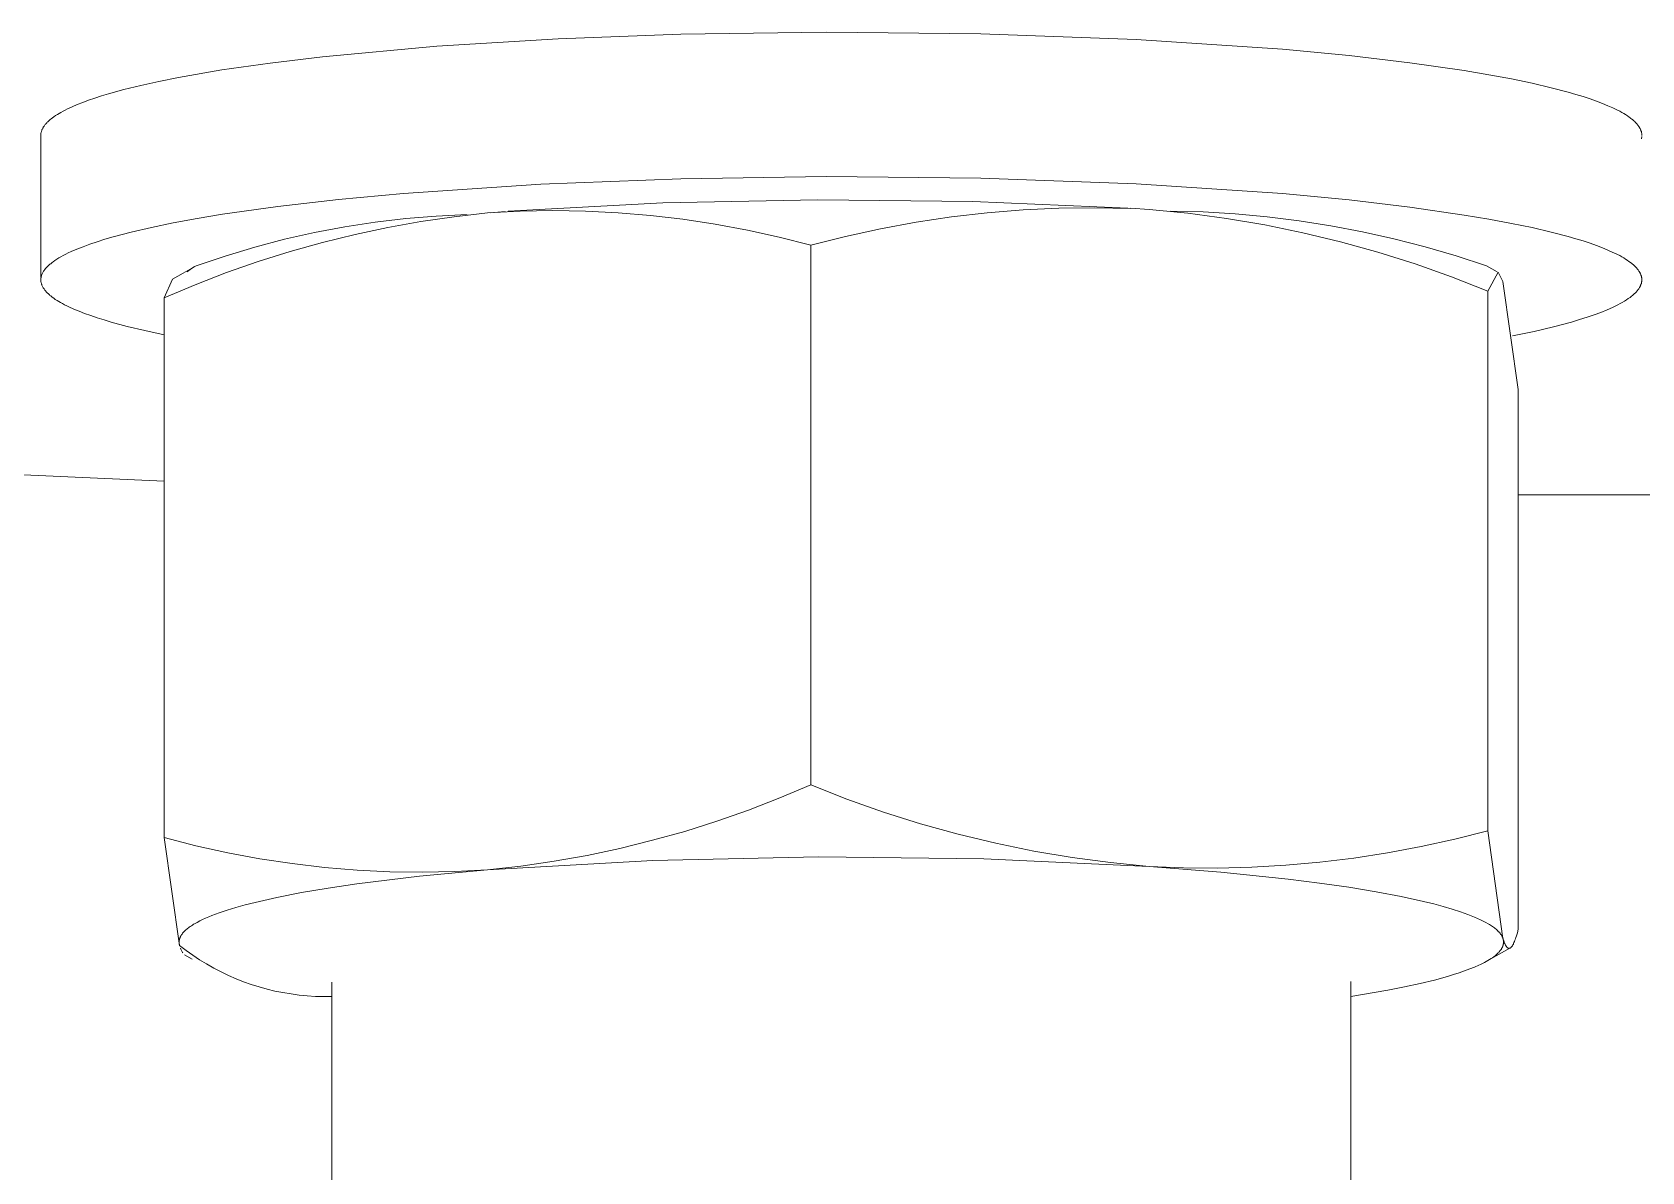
# Model space of a CAD drawing. Header units: millimetres. Extents: x -67 to 4862, y -244 to 3199.
# Drawn here: x 2216.22 to 2229.5, y 2668.06 to 2677.45 of the extents above; entities that cross this region are included whole.
import ezdxf

# ---------------------------------------------------------------- set-up
doc = ezdxf.new("R2010")
doc.units = ezdxf.units.MM
doc.layers.add('ZANO_R', color=7, linetype='Continuous', lineweight=0)

msp = doc.modelspace()

# ---------------------------------------------------------------- linework, layer by layer
at = {"layer": 'ZANO_R'}
for p, q in [((2220.562, 2677.392), (2219.56, 2677.33)), ((2221.573, 2677.429), (2220.562, 2677.392)), ((2222.772, 2677.446), (2221.573, 2677.429)), ((2224.046, 2677.434), (2222.772, 2677.446)), ((2225.327, 2677.387), (2224.046, 2677.434)), ((2226.533, 2677.306), (2225.327, 2677.387)), ((2218.619, 2677.244), (2218.187, 2677.192)), ((2219.56, 2677.33), (2218.619, 2677.244)), ((2227.082, 2677.254), (2226.533, 2677.306)), ((2227.584, 2677.195), (2227.082, 2677.254)), ((2217.432, 2677.073), (2217.27, 2677.041)), ((2217.789, 2677.135), (2217.432, 2677.073)), ((2218.187, 2677.192), (2217.789, 2677.135)), ((2228.032, 2677.13), (2227.584, 2677.195)), ((2228.234, 2677.096), (2228.032, 2677.13)), ((2228.421, 2677.061), (2228.234, 2677.096)), ((2216.855, 2676.939), (2216.796, 2676.921)), ((2216.981, 2676.974), (2216.855, 2676.939)), ((2217.119, 2677.008), (2216.981, 2676.974)), ((2217.27, 2677.041), (2217.119, 2677.008)), ((2228.592, 2677.026), (2228.421, 2677.061)), ((2228.748, 2676.989), (2228.592, 2677.026)), ((2228.889, 2676.953), (2228.748, 2676.989)), ((2228.953, 2676.934), (2228.889, 2676.953)), ((2216.515, 2676.814), (2216.496, 2676.804)), ((2216.553, 2676.832), (2216.515, 2676.814)), ((2216.595, 2676.85), (2216.553, 2676.832)), ((2216.641, 2676.868), (2216.595, 2676.85)), ((2216.689, 2676.886), (2216.641, 2676.868)), ((2216.741, 2676.903), (2216.689, 2676.886)), ((2216.796, 2676.921), (2216.741, 2676.903)), ((2229.013, 2676.916), (2228.953, 2676.934)), ((2229.07, 2676.897), (2229.013, 2676.916)), ((2229.123, 2676.878), (2229.07, 2676.897)), ((2229.172, 2676.86), (2229.123, 2676.878)), ((2229.217, 2676.841), (2229.172, 2676.86)), ((2229.258, 2676.822), (2229.217, 2676.841)), ((2229.278, 2676.813), (2229.258, 2676.822)), ((2229.296, 2676.804), (2229.278, 2676.813)), ((2216.326, 2676.677), (2216.322, 2676.673)), ((2216.329, 2676.682), (2216.326, 2676.677)), ((2216.333, 2676.686), (2216.329, 2676.682)), ((2216.337, 2676.691), (2216.333, 2676.686)), ((2216.341, 2676.695), (2216.337, 2676.691)), ((2216.345, 2676.7), (2216.341, 2676.695)), ((2216.349, 2676.704), (2216.345, 2676.7)), ((2216.354, 2676.709), (2216.349, 2676.704)), ((2216.359, 2676.713), (2216.354, 2676.709)), ((2216.364, 2676.718), (2216.359, 2676.713)), ((2216.369, 2676.723), (2216.364, 2676.718)), ((2216.374, 2676.727), (2216.369, 2676.723)), ((2216.38, 2676.732), (2216.374, 2676.727)), ((2216.392, 2676.741), (2216.38, 2676.732)), ((2216.404, 2676.75), (2216.392, 2676.741)), ((2216.417, 2676.759), (2216.404, 2676.75)), ((2216.432, 2676.768), (2216.417, 2676.759)), ((2216.447, 2676.777), (2216.432, 2676.768)), ((2216.462, 2676.786), (2216.447, 2676.777)), ((2216.479, 2676.795), (2216.462, 2676.786)), ((2216.496, 2676.804), (2216.479, 2676.795)), ((2229.314, 2676.795), (2229.296, 2676.804)), ((2229.331, 2676.785), (2229.314, 2676.795)), ((2229.347, 2676.776), (2229.331, 2676.785)), ((2229.362, 2676.767), (2229.347, 2676.776)), ((2229.378, 2676.757), (2229.362, 2676.767)), ((2229.392, 2676.746), (2229.378, 2676.757)), ((2229.399, 2676.741), (2229.392, 2676.746)), ((2229.406, 2676.736), (2229.399, 2676.741)), ((2229.413, 2676.731), (2229.406, 2676.736)), ((2229.419, 2676.726), (2229.413, 2676.731)), ((2229.425, 2676.721), (2229.419, 2676.726)), ((2229.431, 2676.715), (2229.425, 2676.721)), ((2229.437, 2676.71), (2229.431, 2676.715)), ((2229.442, 2676.705), (2229.437, 2676.71)), ((2229.447, 2676.7), (2229.442, 2676.705)), ((2229.452, 2676.694), (2229.447, 2676.7)), ((2229.457, 2676.689), (2229.452, 2676.694)), ((2229.461, 2676.684), (2229.457, 2676.689)), ((2229.465, 2676.678), (2229.461, 2676.684)), ((2229.469, 2676.673), (2229.465, 2676.678)), ((2229.473, 2676.668), (2229.469, 2676.673)), ((2216.297, 2676.61), (2216.296, 2676.606)), ((2216.296, 2676.606), (2216.296, 2676.601)), ((2216.296, 2676.601), (2216.296, 2676.597)), ((2216.296, 2676.597), (2216.296, 2676.592)), ((2216.296, 2676.596), (2216.296, 2675.43)), ((2216.296, 2676.592), (2216.296, 2676.588)), ((2216.296, 2676.588), (2216.297, 2676.583)), ((2216.298, 2676.619), (2216.297, 2676.614)), ((2216.297, 2676.614), (2216.297, 2676.61)), ((2216.297, 2676.583), (2216.297, 2676.579)), ((2216.299, 2676.623), (2216.298, 2676.619)), ((2216.3, 2676.628), (2216.299, 2676.623)), ((2216.302, 2676.632), (2216.3, 2676.628)), ((2216.303, 2676.637), (2216.302, 2676.632)), ((2216.305, 2676.641), (2216.303, 2676.637)), ((2216.307, 2676.646), (2216.305, 2676.641)), ((2216.309, 2676.65), (2216.307, 2676.646)), ((2216.311, 2676.655), (2216.309, 2676.65)), ((2216.314, 2676.659), (2216.311, 2676.655)), ((2216.316, 2676.664), (2216.314, 2676.659)), ((2216.319, 2676.668), (2216.316, 2676.664)), ((2216.322, 2676.673), (2216.319, 2676.668)), ((2229.474, 2676.665), (2229.473, 2676.668)), ((2229.476, 2676.662), (2229.474, 2676.665)), ((2229.478, 2676.659), (2229.476, 2676.662)), ((2229.479, 2676.657), (2229.478, 2676.659)), ((2229.481, 2676.654), (2229.479, 2676.657)), ((2229.482, 2676.651), (2229.481, 2676.654)), ((2229.483, 2676.649), (2229.482, 2676.651)), ((2229.485, 2676.646), (2229.483, 2676.649)), ((2229.486, 2676.643), (2229.485, 2676.646)), ((2229.487, 2676.64), (2229.486, 2676.643)), ((2229.488, 2676.638), (2229.487, 2676.64)), ((2229.489, 2676.635), (2229.488, 2676.638)), ((2229.49, 2676.632), (2229.489, 2676.635)), ((2229.491, 2676.63), (2229.49, 2676.632)), ((2229.492, 2676.627), (2229.491, 2676.63)), ((2229.492, 2676.624), (2229.492, 2676.627)), ((2229.493, 2676.621), (2229.492, 2676.624)), ((2229.492, 2676.567), (2229.495, 2676.588)), ((2229.494, 2676.619), (2229.493, 2676.621)), ((2229.494, 2676.616), (2229.494, 2676.619)), ((2229.495, 2676.613), (2229.494, 2676.616)), ((2229.495, 2676.61), (2229.495, 2676.613)), ((2229.495, 2676.608), (2229.495, 2676.61)), ((2229.495, 2676.605), (2229.495, 2676.608)), ((2229.496, 2676.602), (2229.495, 2676.605)), ((2229.496, 2676.599), (2229.496, 2676.602)), ((2229.496, 2676.596), (2229.496, 2676.599)), ((2220.418, 2676.194), (2219.286, 2676.118)), ((2221.573, 2676.239), (2220.418, 2676.194)), ((2222.772, 2676.256), (2221.573, 2676.239)), ((2224.046, 2676.244), (2222.772, 2676.256)), ((2225.327, 2676.197), (2224.046, 2676.244)), ((2226.533, 2676.116), (2225.327, 2676.197)), ((2218.25, 2676.01), (2217.793, 2675.946)), ((2218.751, 2676.068), (2218.25, 2676.01)), ((2219.286, 2676.118), (2218.751, 2676.068)), ((2220.148, 2675.971), (2221.424, 2676.039)), ((2221.424, 2676.039), (2222.702, 2676.066)), ((2222.702, 2676.066), (2223.98, 2676.052)), ((2223.98, 2676.052), (2225.257, 2675.997)), ((2227.082, 2676.064), (2226.533, 2676.116)), ((2227.584, 2676.005), (2227.082, 2676.064)), ((2217.584, 2675.911), (2217.388, 2675.875)), ((2217.793, 2675.946), (2217.584, 2675.911)), ((2218.801, 2675.842), (2219.052, 2675.881)), ((2219.052, 2675.881), (2219.304, 2675.91)), ((2219.43, 2675.886), (2219.158, 2675.837)), ((2219.304, 2675.91), (2219.556, 2675.931)), ((2219.704, 2675.926), (2219.43, 2675.886)), ((2219.556, 2675.931), (2219.81, 2675.943)), ((2219.979, 2675.958), (2219.704, 2675.926)), ((2220.248, 2675.972), (2219.979, 2675.958)), ((2220.001, 2675.959), (2220.125, 2675.969)), ((2220.517, 2675.977), (2220.248, 2675.972)), ((2220.786, 2675.973), (2220.517, 2675.977)), ((2221.055, 2675.959), (2220.786, 2675.973)), ((2221.323, 2675.937), (2221.055, 2675.959)), ((2221.59, 2675.906), (2221.323, 2675.937)), ((2221.856, 2675.865), (2221.59, 2675.906)), ((2223.512, 2675.88), (2223.22, 2675.827)), ((2223.805, 2675.924), (2223.512, 2675.88)), ((2224.099, 2675.958), (2223.805, 2675.924)), ((2224.394, 2675.982), (2224.099, 2675.958)), ((2224.69, 2675.996), (2224.394, 2675.982)), ((2224.986, 2676), (2224.69, 2675.996)), ((2225.282, 2675.994), (2224.986, 2676)), ((2225.282, 2675.996), (2225.435, 2675.986)), ((2225.754, 2675.954), (2225.435, 2675.986)), ((2225.613, 2675.973), (2225.878, 2675.965)), ((2226.071, 2675.911), (2225.754, 2675.954)), ((2225.878, 2675.965), (2226.143, 2675.949)), ((2226.387, 2675.858), (2226.071, 2675.911)), ((2226.143, 2675.949), (2226.407, 2675.924)), ((2226.407, 2675.924), (2226.67, 2675.891)), ((2226.67, 2675.891), (2226.932, 2675.85)), ((2228.032, 2675.94), (2227.584, 2676.005)), ((2228.234, 2675.906), (2228.032, 2675.94)), ((2228.421, 2675.871), (2228.234, 2675.906)), ((2216.893, 2675.76), (2216.824, 2675.74)), ((2217.042, 2675.799), (2216.893, 2675.76)), ((2217.207, 2675.838), (2217.042, 2675.799)), ((2217.388, 2675.875), (2217.207, 2675.838)), ((2218.304, 2675.74), (2218.552, 2675.795)), ((2218.552, 2675.795), (2218.801, 2675.842)), ((2218.887, 2675.78), (2218.619, 2675.714)), ((2219.158, 2675.837), (2218.887, 2675.78)), ((2222.121, 2675.816), (2221.856, 2675.865)), ((2222.384, 2675.758), (2222.121, 2675.816)), ((2222.644, 2675.691), (2222.384, 2675.758)), ((2222.931, 2675.764), (2222.644, 2675.691)), ((2223.22, 2675.827), (2222.931, 2675.764)), ((2226.7, 2675.793), (2226.387, 2675.858)), ((2227.012, 2675.718), (2226.7, 2675.793)), ((2226.932, 2675.85), (2227.193, 2675.8)), ((2227.193, 2675.8), (2227.452, 2675.743)), ((2228.592, 2675.836), (2228.421, 2675.871)), ((2228.748, 2675.799), (2228.592, 2675.836)), ((2228.889, 2675.763), (2228.748, 2675.799)), ((2228.953, 2675.744), (2228.889, 2675.763)), ((2229.013, 2675.726), (2228.953, 2675.744)), ((2216.501, 2675.617), (2216.481, 2675.607)), ((2216.522, 2675.627), (2216.501, 2675.617)), ((2216.545, 2675.638), (2216.522, 2675.627)), ((2216.592, 2675.658), (2216.545, 2675.638)), ((2216.644, 2675.679), (2216.592, 2675.658)), ((2216.7, 2675.699), (2216.644, 2675.679)), ((2216.76, 2675.72), (2216.7, 2675.699)), ((2216.824, 2675.74), (2216.76, 2675.72)), ((2217.816, 2675.602), (2218.059, 2675.675)), ((2218.059, 2675.675), (2218.304, 2675.74)), ((2218.352, 2675.639), (2218.088, 2675.556)), ((2218.619, 2675.714), (2218.352, 2675.639)), ((2222.644, 2675.691), (2222.644, 2671.244)), ((2227.32, 2675.633), (2227.012, 2675.718)), ((2227.626, 2675.537), (2227.32, 2675.633)), ((2227.452, 2675.743), (2227.709, 2675.677)), ((2227.709, 2675.677), (2227.964, 2675.603)), ((2229.07, 2675.707), (2229.013, 2675.726)), ((2229.123, 2675.688), (2229.07, 2675.707)), ((2229.172, 2675.67), (2229.123, 2675.688)), ((2229.217, 2675.651), (2229.172, 2675.67)), ((2229.258, 2675.632), (2229.217, 2675.651)), ((2229.278, 2675.623), (2229.258, 2675.632)), ((2229.296, 2675.614), (2229.278, 2675.623)), ((2229.314, 2675.605), (2229.296, 2675.614)), ((2216.322, 2675.482), (2216.319, 2675.477)), ((2216.326, 2675.487), (2216.322, 2675.482)), ((2216.33, 2675.492), (2216.326, 2675.487)), ((2216.334, 2675.498), (2216.33, 2675.492)), ((2216.338, 2675.503), (2216.334, 2675.498)), ((2216.343, 2675.508), (2216.338, 2675.503)), ((2216.348, 2675.513), (2216.343, 2675.508)), ((2216.353, 2675.518), (2216.348, 2675.513)), ((2216.359, 2675.523), (2216.353, 2675.518)), ((2216.364, 2675.529), (2216.359, 2675.523)), ((2216.37, 2675.534), (2216.364, 2675.529)), ((2216.377, 2675.539), (2216.37, 2675.534)), ((2216.383, 2675.544), (2216.377, 2675.539)), ((2216.39, 2675.549), (2216.383, 2675.544)), ((2216.397, 2675.555), (2216.39, 2675.549)), ((2216.412, 2675.565), (2216.397, 2675.555)), ((2216.427, 2675.575), (2216.412, 2675.565)), ((2216.444, 2675.586), (2216.427, 2675.575)), ((2216.462, 2675.596), (2216.444, 2675.586)), ((2216.481, 2675.607), (2216.462, 2675.596)), ((2217.576, 2675.521), (2217.381, 2675.412)), ((2217.503, 2675.473), (2217.515, 2675.482)), ((2217.515, 2675.482), (2217.527, 2675.491)), ((2217.527, 2675.491), (2217.539, 2675.499)), ((2217.539, 2675.499), (2217.552, 2675.507)), ((2217.552, 2675.507), (2217.564, 2675.515)), ((2217.576, 2675.521), (2217.816, 2675.602)), ((2218.088, 2675.556), (2217.827, 2675.465)), ((2227.927, 2675.43), (2227.626, 2675.537)), ((2227.964, 2675.603), (2228.216, 2675.521)), ((2228.304, 2675.472), (2228.216, 2675.521)), ((2229.331, 2675.595), (2229.314, 2675.605)), ((2229.347, 2675.586), (2229.331, 2675.595)), ((2229.362, 2675.577), (2229.347, 2675.586)), ((2229.376, 2675.568), (2229.362, 2675.577)), ((2229.389, 2675.558), (2229.376, 2675.568)), ((2229.402, 2675.549), (2229.389, 2675.558)), ((2229.414, 2675.54), (2229.402, 2675.549)), ((2229.42, 2675.535), (2229.414, 2675.54)), ((2229.425, 2675.531), (2229.42, 2675.535)), ((2229.43, 2675.526), (2229.425, 2675.531)), ((2229.436, 2675.521), (2229.43, 2675.526)), ((2229.44, 2675.516), (2229.436, 2675.521)), ((2229.445, 2675.512), (2229.44, 2675.516)), ((2229.45, 2675.507), (2229.445, 2675.512)), ((2229.454, 2675.502), (2229.45, 2675.507)), ((2229.458, 2675.497), (2229.454, 2675.502)), ((2229.462, 2675.492), (2229.458, 2675.497)), ((2229.466, 2675.488), (2229.462, 2675.492)), ((2229.469, 2675.483), (2229.466, 2675.488)), ((2229.472, 2675.478), (2229.469, 2675.483)), ((2216.297, 2675.421), (2216.296, 2675.416)), ((2216.296, 2675.416), (2216.296, 2675.411)), ((2216.296, 2675.411), (2216.296, 2675.406)), ((2216.296, 2675.406), (2216.296, 2675.401)), ((2216.296, 2675.401), (2216.296, 2675.396)), ((2216.296, 2675.396), (2216.297, 2675.39)), ((2216.298, 2675.426), (2216.297, 2675.421)), ((2216.297, 2675.39), (2216.298, 2675.385)), ((2216.299, 2675.431), (2216.298, 2675.426)), ((2216.298, 2675.385), (2216.299, 2675.38)), ((2216.3, 2675.436), (2216.299, 2675.431)), ((2216.299, 2675.38), (2216.3, 2675.375)), ((2216.301, 2675.441), (2216.3, 2675.436)), ((2216.3, 2675.375), (2216.302, 2675.371)), ((2216.303, 2675.446), (2216.301, 2675.441)), ((2216.302, 2675.371), (2216.303, 2675.366)), ((2216.305, 2675.451), (2216.303, 2675.446)), ((2216.303, 2675.366), (2216.305, 2675.361)), ((2216.307, 2675.456), (2216.305, 2675.451)), ((2216.305, 2675.361), (2216.308, 2675.356)), ((2216.31, 2675.462), (2216.307, 2675.456)), ((2216.308, 2675.356), (2216.31, 2675.351)), ((2216.312, 2675.467), (2216.31, 2675.462)), ((2216.31, 2675.351), (2216.313, 2675.346)), ((2216.315, 2675.472), (2216.312, 2675.467)), ((2216.313, 2675.346), (2216.316, 2675.341)), ((2216.319, 2675.477), (2216.315, 2675.472)), ((2217.314, 2675.257), (2217.381, 2675.412)), ((2217.569, 2675.365), (2217.314, 2675.257)), ((2217.827, 2675.465), (2217.569, 2675.365)), ((2228.226, 2675.313), (2227.927, 2675.43)), ((2228.311, 2675.468), (2228.226, 2675.313)), ((2228.351, 2675.391), (2228.311, 2675.468)), ((2228.477, 2674.502), (2228.351, 2675.391)), ((2229.476, 2675.473), (2229.472, 2675.478)), ((2229.478, 2675.468), (2229.476, 2675.473)), ((2229.481, 2675.463), (2229.478, 2675.468)), ((2229.478, 2675.343), (2229.479, 2675.346)), ((2229.479, 2675.346), (2229.48, 2675.348)), ((2229.48, 2675.348), (2229.482, 2675.351)), ((2229.482, 2675.461), (2229.481, 2675.463)), ((2229.483, 2675.458), (2229.482, 2675.461)), ((2229.482, 2675.351), (2229.483, 2675.353)), ((2229.485, 2675.456), (2229.483, 2675.458)), ((2229.483, 2675.353), (2229.484, 2675.356)), ((2229.484, 2675.356), (2229.485, 2675.359)), ((2229.486, 2675.454), (2229.485, 2675.456)), ((2229.485, 2675.359), (2229.486, 2675.361)), ((2229.487, 2675.451), (2229.486, 2675.454)), ((2229.486, 2675.361), (2229.487, 2675.364)), ((2229.488, 2675.449), (2229.487, 2675.451)), ((2229.487, 2675.364), (2229.488, 2675.366)), ((2229.489, 2675.446), (2229.488, 2675.449)), ((2229.488, 2675.366), (2229.489, 2675.369)), ((2229.489, 2675.444), (2229.489, 2675.446)), ((2229.49, 2675.441), (2229.489, 2675.444)), ((2229.489, 2675.369), (2229.49, 2675.371)), ((2229.491, 2675.439), (2229.49, 2675.441)), ((2229.49, 2675.371), (2229.491, 2675.374)), ((2229.492, 2675.436), (2229.491, 2675.439)), ((2229.491, 2675.374), (2229.492, 2675.376)), ((2229.492, 2675.434), (2229.492, 2675.436)), ((2229.493, 2675.431), (2229.492, 2675.434)), ((2229.492, 2675.379), (2229.493, 2675.381)), ((2229.492, 2675.376), (2229.492, 2675.379)), ((2229.494, 2675.429), (2229.493, 2675.431)), ((2229.493, 2675.384), (2229.494, 2675.386)), ((2229.493, 2675.381), (2229.493, 2675.384)), ((2229.494, 2675.426), (2229.494, 2675.429)), ((2229.494, 2675.424), (2229.494, 2675.426)), ((2229.495, 2675.421), (2229.494, 2675.424)), ((2229.494, 2675.389), (2229.495, 2675.391)), ((2229.494, 2675.386), (2229.494, 2675.389)), ((2229.495, 2675.419), (2229.495, 2675.421)), ((2229.495, 2675.416), (2229.495, 2675.419)), ((2229.496, 2675.414), (2229.495, 2675.416)), ((2229.495, 2675.396), (2229.496, 2675.399)), ((2229.495, 2675.394), (2229.495, 2675.396)), ((2229.495, 2675.391), (2229.495, 2675.394)), ((2229.496, 2675.411), (2229.496, 2675.414)), ((2229.496, 2675.409), (2229.496, 2675.411)), ((2229.496, 2675.406), (2229.496, 2675.409)), ((2229.496, 2675.404), (2229.496, 2675.406)), ((2229.496, 2675.401), (2229.496, 2675.404)), ((2229.496, 2675.399), (2229.496, 2675.401)), ((2216.316, 2675.341), (2216.319, 2675.336)), ((2216.319, 2675.336), (2216.322, 2675.331)), ((2216.322, 2675.331), (2216.325, 2675.326)), ((2216.325, 2675.326), (2216.329, 2675.321)), ((2216.329, 2675.321), (2216.333, 2675.316)), ((2216.333, 2675.316), (2216.337, 2675.312)), ((2216.337, 2675.312), (2216.341, 2675.307)), ((2216.341, 2675.307), (2216.346, 2675.302)), ((2216.346, 2675.302), (2216.351, 2675.297)), ((2216.351, 2675.297), (2216.356, 2675.292)), ((2216.356, 2675.292), (2216.361, 2675.288)), ((2216.361, 2675.288), (2216.366, 2675.283)), ((2216.366, 2675.283), (2216.371, 2675.278)), ((2216.371, 2675.278), (2216.377, 2675.273)), ((2216.377, 2675.273), (2216.389, 2675.264)), ((2216.389, 2675.264), (2216.402, 2675.255)), ((2216.402, 2675.255), (2216.415, 2675.245)), ((2216.415, 2675.245), (2216.43, 2675.236)), ((2216.43, 2675.236), (2216.444, 2675.227)), ((2216.444, 2675.227), (2216.459, 2675.218)), ((2216.459, 2675.218), (2216.475, 2675.21)), ((2217.314, 2670.81), (2217.314, 2675.257)), ((2228.226, 2670.866), (2228.226, 2675.313)), ((2229.317, 2675.21), (2229.335, 2675.22)), ((2229.335, 2675.22), (2229.353, 2675.23)), ((2229.353, 2675.23), (2229.369, 2675.241)), ((2229.369, 2675.241), (2229.384, 2675.251)), ((2229.384, 2675.251), (2229.399, 2675.261)), ((2229.399, 2675.261), (2229.406, 2675.266)), ((2229.406, 2675.266), (2229.412, 2675.272)), ((2229.412, 2675.272), (2229.418, 2675.277)), ((2229.418, 2675.277), (2229.424, 2675.282)), ((2229.424, 2675.282), (2229.43, 2675.287)), ((2229.43, 2675.287), (2229.436, 2675.292)), ((2229.436, 2675.292), (2229.441, 2675.297)), ((2229.441, 2675.297), (2229.446, 2675.302)), ((2229.446, 2675.302), (2229.451, 2675.308)), ((2229.451, 2675.308), (2229.455, 2675.313)), ((2229.455, 2675.313), (2229.46, 2675.318)), ((2229.46, 2675.318), (2229.464, 2675.323)), ((2229.464, 2675.323), (2229.468, 2675.328)), ((2229.468, 2675.328), (2229.471, 2675.333)), ((2229.471, 2675.333), (2229.474, 2675.338)), ((2229.474, 2675.338), (2229.478, 2675.343)), ((2216.475, 2675.21), (2216.492, 2675.201)), ((2216.492, 2675.201), (2216.51, 2675.192)), ((2216.51, 2675.192), (2216.528, 2675.183)), ((2216.528, 2675.183), (2216.568, 2675.165)), ((2216.568, 2675.165), (2216.611, 2675.147)), ((2216.611, 2675.147), (2216.657, 2675.129)), ((2216.657, 2675.129), (2216.707, 2675.111)), ((2216.707, 2675.111), (2216.76, 2675.093)), ((2216.76, 2675.093), (2216.817, 2675.075)), ((2228.982, 2675.078), (2229.045, 2675.098)), ((2229.045, 2675.098), (2229.104, 2675.118)), ((2229.104, 2675.118), (2229.158, 2675.138)), ((2229.158, 2675.138), (2229.209, 2675.158)), ((2229.209, 2675.158), (2229.255, 2675.179)), ((2229.255, 2675.179), (2229.277, 2675.189)), ((2229.277, 2675.189), (2229.297, 2675.199)), ((2229.297, 2675.199), (2229.317, 2675.21)), ((2216.817, 2675.075), (2216.877, 2675.058)), ((2216.877, 2675.058), (2217.008, 2675.022)), ((2217.008, 2675.022), (2217.154, 2674.987)), ((2217.154, 2674.987), (2217.314, 2674.953)), ((2228.43, 2674.943), (2228.607, 2674.98)), ((2228.607, 2674.98), (2228.769, 2675.019)), ((2228.769, 2675.019), (2228.915, 2675.058)), ((2228.915, 2675.058), (2228.982, 2675.078)), ((2228.477, 2670.055), (2228.477, 2674.502)), ((2216.153, 2673.799), (2217.314, 2673.746)), ((2228.477, 2673.633), (2242.896, 2673.633)), ((2222.644, 2671.244), (2222.389, 2671.136)), ((2222.644, 2671.244), (2222.942, 2671.127)), ((2222.389, 2671.136), (2222.131, 2671.036)), ((2222.942, 2671.127), (2223.244, 2671.02)), ((2222.131, 2671.036), (2221.87, 2670.944)), ((2223.244, 2671.02), (2223.55, 2670.924)), ((2221.606, 2670.861), (2221.34, 2670.787)), ((2221.87, 2670.944), (2221.606, 2670.861)), ((2223.55, 2670.924), (2223.858, 2670.838)), ((2223.858, 2670.838), (2224.169, 2670.763)), ((2227.953, 2670.796), (2228.226, 2670.866)), ((2228.226, 2670.866), (2228.351, 2669.977)), ((2217.44, 2669.92), (2217.314, 2670.81)), ((2217.575, 2670.743), (2217.314, 2670.81)), ((2217.838, 2670.684), (2217.575, 2670.743)), ((2221.071, 2670.72), (2220.8, 2670.663)), ((2221.34, 2670.787), (2221.071, 2670.72)), ((2224.169, 2670.763), (2224.483, 2670.699)), ((2227.4, 2670.683), (2227.677, 2670.735)), ((2227.677, 2670.735), (2227.953, 2670.796)), ((2218.102, 2670.635), (2217.838, 2670.684)), ((2218.368, 2670.595), (2218.102, 2670.635)), ((2218.635, 2670.564), (2218.368, 2670.595)), ((2219.979, 2670.543), (2221.342, 2670.621)), ((2220.254, 2670.574), (2219.979, 2670.543)), ((2220.528, 2670.614), (2220.254, 2670.574)), ((2220.8, 2670.663), (2220.528, 2670.614)), ((2221.342, 2670.621), (2222.707, 2670.651)), ((2222.707, 2670.651), (2224.071, 2670.635)), ((2224.071, 2670.635), (2225.435, 2670.571)), ((2224.483, 2670.699), (2224.799, 2670.646)), ((2224.799, 2670.646), (2225.116, 2670.603)), ((2225.116, 2670.603), (2225.435, 2670.571)), ((2225.435, 2670.571), (2225.716, 2670.56)), ((2225.435, 2670.571), (2226.026, 2670.525)), ((2226.28, 2670.565), (2226.561, 2670.581)), ((2226.561, 2670.581), (2226.842, 2670.606)), ((2226.842, 2670.606), (2227.122, 2670.64)), ((2227.122, 2670.64), (2227.4, 2670.683)), ((2218.904, 2670.541), (2218.635, 2670.564)), ((2218.901, 2670.428), (2219.418, 2670.491)), ((2219.172, 2670.528), (2218.904, 2670.541)), ((2219.441, 2670.524), (2219.172, 2670.528)), ((2219.418, 2670.491), (2219.979, 2670.543)), ((2219.71, 2670.529), (2219.441, 2670.524)), ((2219.979, 2670.543), (2219.71, 2670.529)), ((2225.716, 2670.56), (2225.998, 2670.558)), ((2225.998, 2670.558), (2226.28, 2670.565)), ((2226.026, 2670.525), (2226.581, 2670.467)), ((2226.581, 2670.467), (2226.839, 2670.435)), ((2218.062, 2670.276), (2218.243, 2670.316)), ((2218.243, 2670.316), (2218.444, 2670.356)), ((2218.444, 2670.356), (2218.664, 2670.393)), ((2218.664, 2670.393), (2218.901, 2670.428)), ((2226.839, 2670.435), (2227.081, 2670.4)), ((2227.081, 2670.4), (2227.306, 2670.363)), ((2227.306, 2670.363), (2227.512, 2670.324)), ((2227.512, 2670.324), (2227.696, 2670.284)), ((2217.707, 2670.167), (2217.736, 2670.179)), ((2217.736, 2670.179), (2217.767, 2670.19)), ((2217.767, 2670.19), (2217.832, 2670.212)), ((2217.832, 2670.212), (2217.903, 2670.233)), ((2217.903, 2670.233), (2217.98, 2670.255)), ((2217.98, 2670.255), (2218.062, 2670.276)), ((2227.696, 2670.284), (2227.781, 2670.263)), ((2227.781, 2670.263), (2227.859, 2670.242)), ((2227.859, 2670.242), (2227.932, 2670.22)), ((2227.932, 2670.22), (2228, 2670.198)), ((2228, 2670.198), (2228.061, 2670.177)), ((2228.061, 2670.177), (2228.089, 2670.166)), ((2217.475, 2670.032), (2217.48, 2670.038)), ((2217.48, 2670.038), (2217.486, 2670.044)), ((2217.486, 2670.044), (2217.492, 2670.049)), ((2217.492, 2670.049), (2217.499, 2670.055)), ((2217.499, 2670.055), (2217.506, 2670.061)), ((2217.506, 2670.061), (2217.513, 2670.066)), ((2217.513, 2670.066), (2217.52, 2670.072)), ((2217.52, 2670.072), (2217.528, 2670.078)), ((2217.528, 2670.078), (2217.537, 2670.083)), ((2217.537, 2670.083), (2217.546, 2670.089)), ((2217.546, 2670.089), (2217.555, 2670.095)), ((2217.555, 2670.095), (2217.564, 2670.1)), ((2217.564, 2670.1), (2217.584, 2670.111)), ((2217.584, 2670.111), (2217.606, 2670.123)), ((2217.606, 2670.123), (2217.629, 2670.134)), ((2217.629, 2670.134), (2217.654, 2670.145)), ((2217.654, 2670.145), (2217.68, 2670.156)), ((2217.68, 2670.156), (2217.707, 2670.167)), ((2228.089, 2670.166), (2228.116, 2670.154)), ((2228.116, 2670.154), (2228.142, 2670.143)), ((2228.142, 2670.143), (2228.166, 2670.132)), ((2228.166, 2670.132), (2228.189, 2670.121)), ((2228.189, 2670.121), (2228.21, 2670.11)), ((2228.21, 2670.11), (2228.23, 2670.099)), ((2228.23, 2670.099), (2228.239, 2670.093)), ((2228.239, 2670.093), (2228.248, 2670.088)), ((2228.248, 2670.088), (2228.256, 2670.082)), ((2228.256, 2670.082), (2228.265, 2670.077)), ((2228.265, 2670.077), (2228.272, 2670.071)), ((2228.272, 2670.071), (2228.28, 2670.065)), ((2228.28, 2670.065), (2228.287, 2670.06)), ((2228.287, 2670.06), (2228.294, 2670.054)), ((2228.294, 2670.054), (2228.3, 2670.049)), ((2228.3, 2670.049), (2228.306, 2670.043)), ((2228.306, 2670.043), (2228.312, 2670.037)), ((2228.312, 2670.037), (2228.317, 2670.032)), ((2228.47, 2670.025), (2228.477, 2670.055)), ((2217.436, 2669.959), (2217.437, 2669.962)), ((2217.436, 2669.956), (2217.436, 2669.959)), ((2217.436, 2669.954), (2217.436, 2669.956)), ((2217.436, 2669.951), (2217.436, 2669.954)), ((2217.436, 2669.948), (2217.436, 2669.951)), ((2217.436, 2669.945), (2217.436, 2669.948)), ((2217.436, 2669.943), (2217.436, 2669.945)), ((2217.436, 2669.94), (2217.436, 2669.943)), ((2217.437, 2669.937), (2217.436, 2669.94)), ((2217.437, 2669.965), (2217.438, 2669.968)), ((2217.437, 2669.962), (2217.437, 2669.965)), ((2217.437, 2669.934), (2217.437, 2669.937)), ((2217.437, 2669.931), (2217.437, 2669.934)), ((2217.438, 2669.929), (2217.437, 2669.931)), ((2217.438, 2669.97), (2217.439, 2669.973)), ((2217.438, 2669.968), (2217.438, 2669.97)), ((2217.439, 2669.926), (2217.438, 2669.929)), ((2217.439, 2669.973), (2217.44, 2669.976)), ((2217.439, 2669.923), (2217.439, 2669.926)), ((2217.44, 2669.92), (2217.439, 2669.923)), ((2217.44, 2669.976), (2217.441, 2669.979)), ((2217.494, 2669.879), (2217.44, 2669.92)), ((2217.441, 2669.979), (2217.442, 2669.982)), ((2217.442, 2669.982), (2217.443, 2669.984)), ((2217.443, 2669.984), (2217.444, 2669.987)), ((2217.444, 2669.987), (2217.445, 2669.99)), ((2217.445, 2669.99), (2217.447, 2669.993)), ((2217.447, 2669.993), (2217.448, 2669.996)), ((2217.448, 2669.996), (2217.45, 2669.998)), ((2217.45, 2669.998), (2217.451, 2670.001)), ((2217.451, 2670.001), (2217.453, 2670.004)), ((2217.453, 2670.004), (2217.455, 2670.007)), ((2217.455, 2670.007), (2217.456, 2670.01)), ((2217.456, 2670.01), (2217.458, 2670.012)), ((2217.458, 2670.012), (2217.46, 2670.015)), ((2217.46, 2670.015), (2217.463, 2670.018)), ((2217.463, 2670.018), (2217.465, 2670.021)), ((2217.465, 2670.021), (2217.467, 2670.024)), ((2217.467, 2670.024), (2217.47, 2670.027)), ((2217.47, 2670.027), (2217.472, 2670.029)), ((2217.472, 2670.029), (2217.475, 2670.032)), ((2228.317, 2670.032), (2228.322, 2670.026)), ((2228.322, 2670.026), (2228.325, 2670.024)), ((2228.325, 2670.024), (2228.327, 2670.021)), ((2228.327, 2670.021), (2228.329, 2670.018)), ((2228.329, 2670.018), (2228.331, 2670.015)), ((2228.331, 2670.015), (2228.333, 2670.012)), ((2228.333, 2670.012), (2228.335, 2670.01)), ((2228.335, 2670.01), (2228.337, 2670.007)), ((2228.337, 2670.007), (2228.339, 2670.004)), ((2228.339, 2670.004), (2228.34, 2670.001)), ((2228.34, 2670.001), (2228.342, 2669.999)), ((2228.342, 2669.999), (2228.343, 2669.996)), ((2228.343, 2669.996), (2228.345, 2669.993)), ((2228.345, 2669.905), (2228.344, 2669.903)), ((2228.345, 2669.993), (2228.346, 2669.99)), ((2228.346, 2669.907), (2228.345, 2669.905)), ((2228.346, 2669.99), (2228.347, 2669.988)), ((2228.347, 2669.909), (2228.346, 2669.907)), ((2228.347, 2669.988), (2228.349, 2669.985)), ((2228.348, 2669.911), (2228.347, 2669.909)), ((2228.349, 2669.913), (2228.348, 2669.911)), ((2228.349, 2669.985), (2228.35, 2669.982)), ((2228.35, 2669.915), (2228.349, 2669.913)), ((2228.35, 2669.982), (2228.351, 2669.979)), ((2228.351, 2669.919), (2228.35, 2669.917)), ((2228.35, 2669.917), (2228.35, 2669.915)), ((2228.351, 2669.979), (2228.351, 2669.977)), ((2228.351, 2669.977), (2228.352, 2669.975)), ((2228.352, 2669.921), (2228.351, 2669.919)), ((2228.352, 2669.975), (2228.353, 2669.973)), ((2228.353, 2669.925), (2228.352, 2669.923)), ((2228.352, 2669.923), (2228.352, 2669.921)), ((2228.353, 2669.973), (2228.353, 2669.971)), ((2228.353, 2669.972), (2228.357, 2669.96)), ((2228.353, 2669.971), (2228.354, 2669.969)), ((2228.354, 2669.928), (2228.353, 2669.926)), ((2228.353, 2669.926), (2228.353, 2669.925)), ((2228.354, 2669.969), (2228.354, 2669.967)), ((2228.354, 2669.967), (2228.354, 2669.965)), ((2228.354, 2669.965), (2228.355, 2669.963)), ((2228.355, 2669.934), (2228.354, 2669.932)), ((2228.354, 2669.932), (2228.354, 2669.93)), ((2228.354, 2669.93), (2228.354, 2669.928)), ((2228.355, 2669.963), (2228.355, 2669.961)), ((2228.355, 2669.961), (2228.355, 2669.959)), ((2228.355, 2669.959), (2228.355, 2669.957)), ((2228.355, 2669.957), (2228.356, 2669.956)), ((2228.356, 2669.942), (2228.355, 2669.94)), ((2228.355, 2669.94), (2228.355, 2669.938)), ((2228.355, 2669.938), (2228.355, 2669.936)), ((2228.355, 2669.936), (2228.355, 2669.934)), ((2228.356, 2669.956), (2228.356, 2669.954)), ((2228.356, 2669.954), (2228.356, 2669.952)), ((2228.356, 2669.952), (2228.356, 2669.95)), ((2228.356, 2669.95), (2228.356, 2669.948)), ((2228.356, 2669.948), (2228.356, 2669.946)), ((2228.356, 2669.946), (2228.356, 2669.944)), ((2228.356, 2669.944), (2228.356, 2669.942)), ((2228.357, 2669.96), (2228.361, 2669.95)), ((2228.361, 2669.95), (2228.364, 2669.94)), ((2228.364, 2669.94), (2228.366, 2669.936)), ((2228.366, 2669.936), (2228.368, 2669.932)), ((2228.368, 2669.932), (2228.37, 2669.928)), ((2228.37, 2669.928), (2228.372, 2669.924)), ((2228.372, 2669.924), (2228.374, 2669.921)), ((2228.374, 2669.921), (2228.376, 2669.917)), ((2228.376, 2669.917), (2228.377, 2669.916)), ((2228.377, 2669.916), (2228.378, 2669.914)), ((2228.378, 2669.914), (2228.379, 2669.913)), ((2228.379, 2669.913), (2228.38, 2669.912)), ((2228.38, 2669.912), (2228.381, 2669.91)), ((2228.381, 2669.91), (2228.382, 2669.909)), ((2228.382, 2669.909), (2228.383, 2669.908)), ((2228.383, 2669.908), (2228.383, 2669.907)), ((2228.383, 2669.907), (2228.384, 2669.906)), ((2228.384, 2669.906), (2228.385, 2669.905)), ((2228.385, 2669.905), (2228.386, 2669.904)), ((2228.417, 2669.904), (2228.418, 2669.905)), ((2228.418, 2669.905), (2228.419, 2669.906)), ((2228.419, 2669.906), (2228.42, 2669.907)), ((2228.42, 2669.907), (2228.421, 2669.908)), ((2228.421, 2669.908), (2228.422, 2669.909)), ((2228.422, 2669.909), (2228.423, 2669.91)), ((2228.423, 2669.91), (2228.424, 2669.911)), ((2228.424, 2669.911), (2228.425, 2669.913)), ((2228.425, 2669.913), (2228.426, 2669.914)), ((2228.426, 2669.914), (2228.427, 2669.915)), ((2228.427, 2669.915), (2228.429, 2669.918)), ((2228.429, 2669.918), (2228.431, 2669.921)), ((2228.431, 2669.921), (2228.433, 2669.925)), ((2228.433, 2669.925), (2228.435, 2669.928)), ((2228.435, 2669.928), (2228.437, 2669.932)), ((2228.437, 2669.932), (2228.439, 2669.936)), ((2228.439, 2669.936), (2228.442, 2669.945)), ((2228.442, 2669.945), (2228.446, 2669.954)), ((2228.446, 2669.954), (2228.45, 2669.964)), ((2228.45, 2669.964), (2228.454, 2669.975)), ((2228.454, 2669.975), (2228.458, 2669.987)), ((2228.458, 2669.987), (2228.462, 2669.999)), ((2228.462, 2669.999), (2228.47, 2670.025)), ((2217.45, 2669.891), (2217.448, 2669.897)), ((2217.453, 2669.885), (2217.45, 2669.891)), ((2217.455, 2669.88), (2217.453, 2669.885)), ((2217.458, 2669.874), (2217.455, 2669.88)), ((2217.46, 2669.869), (2217.458, 2669.874)), ((2217.463, 2669.864), (2217.46, 2669.869)), ((2217.466, 2669.859), (2217.463, 2669.864)), ((2217.481, 2669.843), (2217.543, 2669.808)), ((2217.549, 2669.84), (2217.494, 2669.879)), ((2217.605, 2669.803), (2217.549, 2669.84)), ((2217.663, 2669.768), (2217.605, 2669.803)), ((2228.183, 2669.773), (2228.167, 2669.765)), ((2228.199, 2669.781), (2228.183, 2669.773)), ((2228.213, 2669.789), (2228.199, 2669.781)), ((2228.227, 2669.797), (2228.213, 2669.789)), ((2228.227, 2669.797), (2228.407, 2669.897)), ((2228.24, 2669.805), (2228.227, 2669.797)), ((2228.253, 2669.813), (2228.24, 2669.805)), ((2228.264, 2669.82), (2228.253, 2669.813)), ((2228.275, 2669.828), (2228.264, 2669.82)), ((2228.286, 2669.836), (2228.275, 2669.828)), ((2228.291, 2669.84), (2228.286, 2669.836)), ((2228.295, 2669.844), (2228.291, 2669.84)), ((2228.3, 2669.848), (2228.295, 2669.844)), ((2228.304, 2669.852), (2228.3, 2669.848)), ((2228.308, 2669.856), (2228.304, 2669.852)), ((2228.312, 2669.86), (2228.308, 2669.856)), ((2228.316, 2669.864), (2228.312, 2669.86)), ((2228.32, 2669.868), (2228.316, 2669.864)), ((2228.323, 2669.872), (2228.32, 2669.868)), ((2228.326, 2669.876), (2228.323, 2669.872)), ((2228.329, 2669.88), (2228.326, 2669.876)), ((2228.332, 2669.883), (2228.329, 2669.88)), ((2228.335, 2669.887), (2228.332, 2669.883)), ((2228.338, 2669.891), (2228.335, 2669.887)), ((2228.34, 2669.895), (2228.338, 2669.891)), ((2228.342, 2669.899), (2228.34, 2669.895)), ((2228.344, 2669.903), (2228.342, 2669.899)), ((2228.386, 2669.904), (2228.387, 2669.903)), ((2228.387, 2669.903), (2228.388, 2669.902)), ((2228.388, 2669.902), (2228.388, 2669.902)), ((2228.388, 2669.902), (2228.389, 2669.902)), ((2228.389, 2669.902), (2228.389, 2669.901)), ((2228.389, 2669.901), (2228.39, 2669.901)), ((2228.39, 2669.901), (2228.39, 2669.901)), ((2228.39, 2669.901), (2228.391, 2669.9)), ((2228.391, 2669.9), (2228.391, 2669.9)), ((2228.391, 2669.9), (2228.392, 2669.9)), ((2228.392, 2669.9), (2228.392, 2669.899)), ((2228.392, 2669.899), (2228.393, 2669.899)), ((2228.393, 2669.899), (2228.393, 2669.899)), ((2228.393, 2669.899), (2228.394, 2669.899)), ((2228.394, 2669.899), (2228.394, 2669.898)), ((2228.394, 2669.898), (2228.395, 2669.898)), ((2228.395, 2669.898), (2228.395, 2669.898)), ((2228.395, 2669.898), (2228.396, 2669.898)), ((2228.396, 2669.898), (2228.396, 2669.898)), ((2228.396, 2669.898), (2228.397, 2669.897)), ((2228.397, 2669.897), (2228.397, 2669.897)), ((2228.397, 2669.897), (2228.398, 2669.897)), ((2228.398, 2669.897), (2228.398, 2669.897)), ((2228.398, 2669.897), (2228.399, 2669.897)), ((2228.399, 2669.897), (2228.399, 2669.897)), ((2228.399, 2669.897), (2228.4, 2669.897)), ((2228.4, 2669.897), (2228.4, 2669.897)), ((2228.4, 2669.897), (2228.401, 2669.897)), ((2228.401, 2669.897), (2228.401, 2669.897)), ((2228.401, 2669.897), (2228.402, 2669.897)), ((2228.402, 2669.897), (2228.402, 2669.897)), ((2228.402, 2669.897), (2228.403, 2669.897)), ((2228.403, 2669.897), (2228.403, 2669.897)), ((2228.403, 2669.897), (2228.404, 2669.897)), ((2228.404, 2669.897), (2228.404, 2669.897)), ((2228.404, 2669.897), (2228.405, 2669.897)), ((2228.405, 2669.897), (2228.405, 2669.897)), ((2228.405, 2669.897), (2228.406, 2669.897)), ((2228.406, 2669.897), (2228.406, 2669.897)), ((2228.406, 2669.897), (2228.407, 2669.897)), ((2228.407, 2669.897), (2228.407, 2669.898)), ((2228.407, 2669.898), (2228.408, 2669.898)), ((2228.408, 2669.898), (2228.408, 2669.898)), ((2228.408, 2669.898), (2228.409, 2669.898)), ((2228.409, 2669.898), (2228.41, 2669.899)), ((2228.409, 2669.898), (2228.409, 2669.898)), ((2228.41, 2669.899), (2228.41, 2669.899)), ((2228.41, 2669.899), (2228.411, 2669.899)), ((2228.411, 2669.899), (2228.412, 2669.9)), ((2228.411, 2669.899), (2228.411, 2669.899)), ((2228.412, 2669.9), (2228.412, 2669.9)), ((2228.412, 2669.9), (2228.413, 2669.9)), ((2228.413, 2669.9), (2228.413, 2669.901)), ((2228.413, 2669.901), (2228.414, 2669.901)), ((2228.414, 2669.901), (2228.415, 2669.902)), ((2228.414, 2669.901), (2228.414, 2669.901)), ((2228.415, 2669.902), (2228.416, 2669.903)), ((2228.415, 2669.902), (2228.415, 2669.902)), ((2228.416, 2669.903), (2228.417, 2669.904)), ((2217.722, 2669.734), (2217.663, 2669.768)), ((2217.782, 2669.703), (2217.722, 2669.734)), ((2217.843, 2669.674), (2217.782, 2669.703)), ((2217.905, 2669.647), (2217.843, 2669.674)), ((2217.967, 2669.622), (2217.905, 2669.647)), ((2227.894, 2669.666), (2227.786, 2669.636)), ((2227.944, 2669.681), (2227.894, 2669.666)), ((2227.991, 2669.696), (2227.944, 2669.681)), ((2228.035, 2669.711), (2227.991, 2669.696)), ((2228.077, 2669.727), (2228.035, 2669.711)), ((2228.115, 2669.742), (2228.077, 2669.727)), ((2228.151, 2669.758), (2228.115, 2669.742)), ((2228.167, 2669.765), (2228.151, 2669.758)), ((2218.031, 2669.6), (2217.967, 2669.622)), ((2218.095, 2669.579), (2218.031, 2669.6)), ((2218.161, 2669.561), (2218.095, 2669.579)), ((2218.226, 2669.545), (2218.161, 2669.561)), ((2218.292, 2669.532), (2218.226, 2669.545)), ((2218.359, 2669.521), (2218.292, 2669.532)), ((2218.426, 2669.512), (2218.359, 2669.521)), ((2218.493, 2669.505), (2218.426, 2669.512)), ((2218.696, 2669.618), (2218.696, 2667.258)), ((2227.096, 2667.264), (2227.096, 2669.625)), ((2227.401, 2669.551), (2227.096, 2669.499)), ((2227.539, 2669.579), (2227.401, 2669.551)), ((2227.668, 2669.607), (2227.539, 2669.579)), ((2227.786, 2669.636), (2227.668, 2669.607)), ((2218.561, 2669.501), (2218.493, 2669.505)), ((2218.628, 2669.499), (2218.561, 2669.501)), ((2218.696, 2669.499), (2218.628, 2669.499))]:
    msp.add_line(p, q, dxfattribs=at)

doc.saveas('drawing.dxf')
